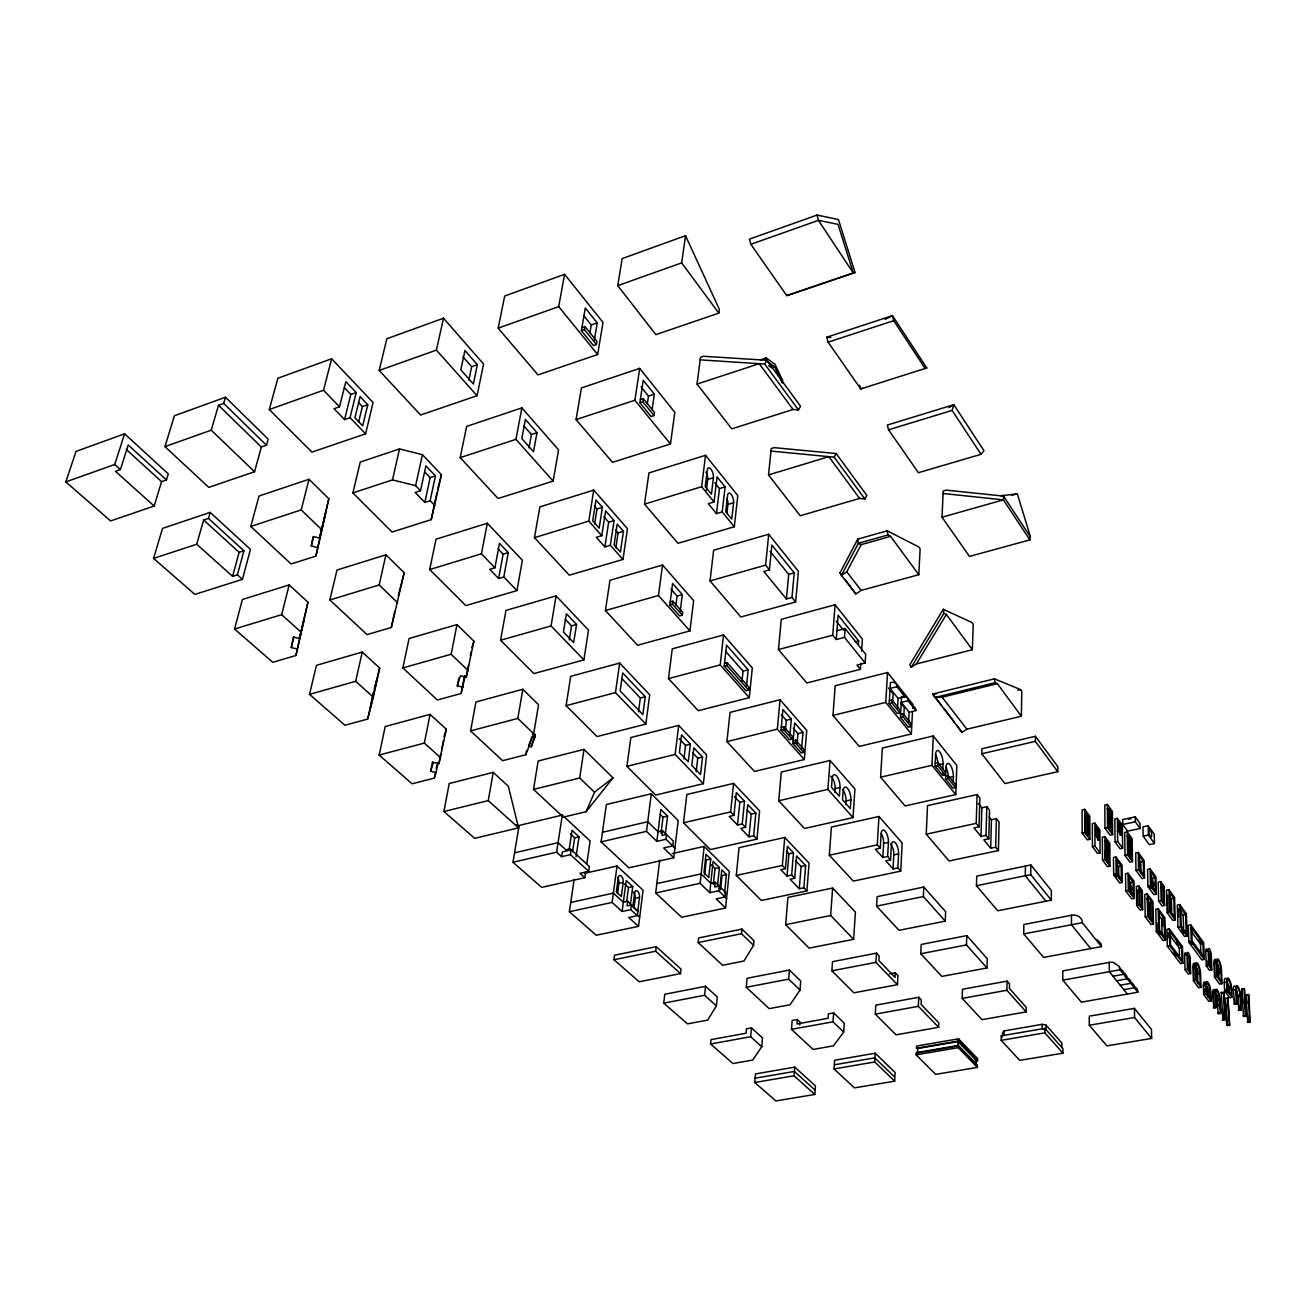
<?xml version="1.0" encoding="UTF-8"?>
<svg xmlns="http://www.w3.org/2000/svg" width="1316" height="1316" viewBox="0 0 1316 1316"><rect width="100%" height="100%" fill="white"/><g stroke="black" fill="none" stroke-linecap="round" stroke-linejoin="round"><path stroke-width="1.5" d="M1071.471 915.262L1023.864 924.506L1023.716 933.932L1043.555 957.406L1101.443 946.599L1082.328 922.664A10.462 8.455 -37.7 0 0 1081.489 919.177L1079.136 916.561L1075.616 915.179A12.239 9.886 -37.8 0 0 1071.471 915.262L1071.454 924.753L1090.701 948.606M1061.848 1047.47L1061.864 1043.012L1046.055 1025.148L1042.173 1024.325L1004.059 1030.922L1002.529 1032.665L1002.463 1035.643M1062.769 980.14L1062.802 970.895L1109.256 962.391A11.844 9.788 -37.4 0 1 1113.303 962.358L1119.093 966.355A10.133 8.373 -37.4 0 1 1119.949 969.777L1137.863 992.215L1081.374 1002.167L1062.769 980.14L1119.949 969.777M1062.95 1053.178L1062.966 1048.72L1044.871 1028.355L1001.262 1035.857L1001.163 1040.331L1019.768 1060.367L1062.95 1053.178L1044.822 1032.846L1044.871 1028.355M1057.784 771.702L1057.817 766.652L1035.429 736.286L981.933 748.722L981.785 753.772L1004.93 783.546L1057.784 771.702L1035.363 741.369L1035.429 736.286M1051.303 900.144L1051.385 890.57L1030.856 864.974L976.735 876.127L976.456 885.734L997.709 910.771L1051.303 900.144L1030.724 874.647L1030.856 864.974M894.683 1081.176L874.729 1061.963L875.222 1053.211L834.64 1060.235L834.048 1068.937L854.413 1087.871L894.683 1081.176L895.127 1072.507L875.222 1053.211M1046.055 1025.148L1046.023 1029.638L1042.124 1028.816L1042.173 1024.325M1026.151 1011.889L1026.217 1007.349L1009.421 988.431L1009.504 983.858L1007.069 981.111L962.506 989.27L962.21 998.383L981.983 1019.67L1026.151 1011.889L1006.888 990.274L1007.069 981.111M1029.885 539.905L1003.384 499.866L1003.483 496.099L946.188 490.128L943.194 490.983L942.026 517.221L969.464 556.405L1029.885 539.905L1029.935 536.171M1025.427 866.092L1025.279 875.749L1045.94 901.213M1021.348 716.249L1021.792 691.245L1020.624 689.633L994.452 678.826L932.649 694.042L961.947 732.37L966.898 729.179L1021.348 716.249L997.347 683.646L995.077 682.724L934.771 697.513L942.108 697.184L997.347 683.646M1003.96 1035.396L1004.059 1030.922M995.686 847.224L990.701 848.277L983.792 839.838L988.793 838.769L986.029 835.38L981.012 836.45L973.988 827.896L979.038 826.793L979.877 798.055L977.081 794.568L927.517 805.622L926.234 834.196L949.066 860.96L998.416 850.564L995.686 847.224L996.377 818.667L991.425 819.736L989.155 816.907M998.416 850.564L999.091 822.056L996.377 818.667M987.016 967.967L987.247 958.706L966.783 935.594L921.184 944.46L920.756 953.738L941.812 976.406L987.016 967.967L966.487 944.937L966.783 935.594M990.701 848.277L991.425 819.736M977.344 1067.424L977.41 1065.22L958.344 1045.447L916.232 1052.668L916.133 1054.873L935.66 1074.366L977.344 1067.424L958.262 1047.668L958.344 1045.447M977.525 1060.828L977.591 1058.64L958.558 1038.801L916.528 1046.072L916.43 1048.26L958.492 1041.005L977.525 1060.828L973.56 1061.486M986.029 835.38L986.803 806.708L981.835 807.81L978.364 803.484M988.793 838.769L989.55 810.146L986.803 806.708M981.012 836.45L981.835 807.81M976.192 1064.973L976.308 1060.581L958.032 1041.548L917.663 1048.523L917.466 1052.932L957.883 1045.99L973.379 1062.045M979.038 826.793L976.209 823.339L977.081 794.568M957.883 1045.99L958.032 1041.548M958.492 1041.005L958.558 1038.801M972.376 649.742L973.215 624.278L971.965 622.534L943.276 609.292L909.817 664.745L911.231 667.311L916.347 663.955L972.376 649.742L946.401 614.473L943.901 613.322L943.276 609.292M953.179 781.786L953.376 776.473A8.784 3.191 77 0 0 949.987 764.645A8.784 3.191 77 0 0 946.04 767.36L945.562 779.072L952.948 788.152L955.515 787.577L955.613 784.764L948.26 775.667L945.678 776.259M955.761 794.568L956.831 765.501L933.258 735.973L882.345 748.064L880.601 777.18L905.079 805.935L955.761 794.568L931.958 765.303L933.258 735.973M955.515 787.577L948.145 778.48L948.26 775.667M938.621 1027.319L938.785 1022.828L921.118 1004.47L921.315 999.946L918.765 997.281L875.798 1005.161L875.288 1014.143L896.015 1034.82L938.621 1027.319L918.354 1006.329L918.765 997.281M945.283 921.151L945.645 911.725L923.799 887.05L877.114 896.673L876.555 906.115L899.025 930.313L945.283 921.151L923.371 896.558L923.799 887.05M935.215 763.346L937.815 762.754L945.283 771.999L945.168 774.828L942.601 775.404L942.717 772.591M942.848 769.021L943.078 763.691A8.85 3.241 76.9 0 0 939.64 751.749A8.85 3.241 76.9 0 0 935.61 754.43L935.1 766.192L942.601 775.404M945.168 774.828L937.683 765.583L937.815 762.754M895.275 972.804L895.045 977.36L878.891 960.581L879.154 955.992L876.44 953.146L832.518 961.667L831.876 970.813L853.92 992.807L897.463 984.681L897.923 975.567L895.275 972.804L889.353 973.922M901.592 696.46L900.44 717.417L908.369 727.205L911.001 726.58L911.149 723.701L903.253 713.897L900.605 714.539M918.798 574.714L920.131 548.838L918.749 546.946L887.214 530.809L857.736 539.149L840.019 572.822L841.401 575.388L855.828 593.927L861.141 590.407L918.798 574.714L890.587 536.369L887.839 534.97L858.345 543.294L841.401 575.388L846.764 571.835L861.158 544.66L890.587 536.369M912.679 708.288L912.876 704.34L887.543 672.509L835.199 685.768L832.962 715.443L859.249 746.419L911.363 733.966L912.465 712.236M897.841 867.902L898.581 853.887A8.307 3.257 77.7 0 0 895.341 842.75A8.307 3.257 77.7 0 0 891.343 845.678L890.57 859.743L885.767 860.763L893.054 868.905L897.841 867.902L900.72 871.143L853.344 881.111L829.327 855.252L831.399 827.073L878.973 816.463L902.184 843.03L900.72 871.143M908.616 722.32L909.142 712.219L901.263 702.382L908.04 700.721L915.887 710.574L909.142 712.219M893.054 868.905L893.811 854.907A8.307 3.274 77.7 0 0 890.587 843.786M911.001 726.58L903.089 716.776L903.253 713.897M903.796 715.608L904.224 707.597L900.835 703.386M887.642 856.453L888.432 842.372A8.373 3.306 77.6 0 0 885.158 831.153A8.373 3.306 77.6 0 0 881.078 834.048L880.256 848.178L875.42 849.215L882.822 857.489L887.642 856.453L890.57 859.743M897.528 708.567L898.088 698.418L890.077 688.433L896.887 686.722L904.865 696.756L898.088 698.418M896.936 686.705A7.485 5.346 -38.7 0 0 890.422 682.527L889.188 703.517L897.249 713.469L899.897 712.828L900.062 709.949L892.018 699.98L889.369 700.638M897.463 984.681L875.897 962.358L876.44 953.146M882.822 857.489L883.628 843.424A8.373 3.323 77.6 0 0 881.309 833.538M899.897 712.828L891.853 702.859L892.018 699.98M892.692 701.839L893.153 693.795L888.563 688.087M880.256 848.178L877.278 844.839L878.973 816.463M911.363 733.966L885.767 702.399L887.543 672.509M853.64 939.311L855.4 912.087L832.617 888.037L787.939 897.413L785.636 924.687L809.126 948.129L853.64 939.311L830.659 915.492L832.617 888.037M843.671 1032.073L844.247 1023.19L833.62 1012.876L828.389 1013.846L828.077 1018.288L796.97 1023.963L797.315 1019.538L792.183 1020.476L791.475 1029.326L813.074 1049.428L833.538 1045.825L843.671 1032.073L832.995 1021.808L833.62 1012.876M850.893 799.848L850.3 808.583L842.52 799.815L843.128 791.048A8.603 3.487 77.1 0 1 847.504 788.284A8.603 3.487 77.1 0 1 850.893 799.848L846.007 800.95L845.76 804.454M861.585 651.206L862.408 639.148L835.084 604.768L781.293 619.326L778.463 649.545L806.807 682.971L860.368 669.301L860.779 663.264M853.015 817.598L854.939 788.958L830.051 760.484L781.309 772.064L778.727 800.753L804.471 828.471L853.015 817.598L827.879 789.386L830.051 760.484M860.368 669.301L856.963 665.106L865.122 663.017L865.698 654.266L845.135 628.538L836.927 630.726M858.377 644.774L858.641 640.908L838.111 615.181L836.252 639.527L844.494 637.372L865.122 663.017M834.837 792.15L835.101 788.646A8.653 3.553 76.9 0 0 830.659 776.111M814.818 1094.468L815.443 1085.897L794.732 1067.128L755.516 1073.922L754.742 1082.509L775.897 1100.933L814.818 1094.468L794.058 1075.781L754.742 1082.509M840.003 787.511L839.378 796.295L831.482 787.379L832.123 778.579A8.669 3.553 76.9 0 1 836.598 775.864A8.669 3.553 76.9 0 1 840.003 787.511L835.101 788.646M844.494 637.372L845.135 628.538M799.815 1025.032L800.046 1022.088L797.315 1019.538M836.252 639.527L832.732 635.2L835.084 604.768M806.905 890.899L809.093 863.164L784.764 837.47L739.066 847.668L736.286 875.453L761.372 900.473L806.905 890.899L803.879 887.757L805.655 865.517L796.575 855.959L794.716 878.282L790.11 879.269L799.273 888.728L803.879 887.757M800.013 990.043L800.72 980.996L789.419 970.04L747.11 978.265L746.254 987.28L769.202 1008.632L790.094 1004.733L800.013 990.043L788.679 979.137L789.419 970.04M794.058 1075.781L794.732 1067.128M799.273 888.728L801.082 866.504L795.884 861.059M804.323 759.546L806.757 730.364L780.043 699.734L730.035 712.4L726.909 741.632L754.529 771.439L804.323 759.546L777.328 729.179L780.043 699.734M801.641 748.179L802.974 732.403L794.683 722.912L792.89 743.556L801.247 752.982L803.763 752.374L803.994 749.544L795.654 740.118L793.137 740.727M791.64 875.091L793.515 852.752L787.379 846.287L785.455 868.675L780.816 869.679L787.017 876.094L791.64 875.091L794.716 878.282M803.763 752.374L795.407 742.948L795.654 740.118M797.134 743.474L797.973 733.621L793.219 728.209M787.017 876.094L788.926 853.755L786.458 851.172M761.75 1046.713L762.523 1037.946L751.469 1027.928L746.435 1028.849L746.024 1033.241L711.035 1039.624L710.574 1043.999L732.979 1063.525L752.752 1060.054L761.75 1046.713L750.663 1036.728L710.574 1043.999M789.945 734.953L791.327 719.095L782.905 709.472L781.013 730.199L789.518 739.756L792.051 739.148L792.298 736.318L783.826 726.728L781.276 727.353M785.455 868.675L782.346 865.451L784.764 837.47M785.422 730.248L786.31 720.346L781.474 714.851M750.663 1036.728L751.469 1027.928M791.969 597.464L794.206 572.871L771.883 545.087L769.432 569.844L763.823 571.424L786.409 598.994L791.969 597.464L795.654 601.988L740.826 616.99L710.031 580.899L713.65 550.203L768.725 534.247L798.417 571.341L795.654 601.988M792.051 739.148L783.563 729.558L783.826 726.728M753.558 945.332L753.986 940.726L741.928 929.08L698.664 937.946L698.154 942.552L722.583 965.27L743.918 961.042L753.558 945.332L741.484 933.702L741.928 929.08M786.409 598.994L788.695 574.418L770.057 551.305M753.69 835.775L755.861 813.124L747.784 804.619L745.53 827.336L740.809 828.406L748.985 836.844L753.69 835.775L756.93 839.131L710.344 849.577L683.498 822.796L686.82 794.502L733.571 783.398L759.612 810.903L756.93 839.131M748.985 836.844L751.189 814.209L747.143 809.949M742.24 823.931L744.511 801.181L736.302 792.545L733.966 815.344L729.212 816.446L737.519 825L742.24 823.931L745.53 827.336M749.298 697.661L752.324 667.952L723.553 634.954L672.279 648.837L668.495 678.595L698.253 710.706L749.298 697.661L720.197 664.925L723.553 634.954M737.519 825L739.822 802.283L734.328 796.525M769.432 569.844L765.599 565.156L768.725 534.247M724.557 892.939L726.448 874.531L721.777 869.892L719.852 888.333M746.517 685.883L748.179 669.811L726.547 645.103L724.211 666.192L746.024 690.768L748.607 690.094L748.903 687.232L727.139 662.606L724.54 663.297M659.711 860.203L655.681 892.955L681.639 917.268L725.593 908.007L716.134 898.844L725.067 896.953L725.544 892.232L715.23 882.296L710.772 883.266L701.148 873.873L656.832 883.579M768.528 474.928L771.225 448.559L774.186 447.654L836.17 453.543L866.833 495.425L864.908 499.011L859.611 498.419L800.194 515.757L768.528 474.928L828.833 456.668L859.611 498.419M725.593 908.007L729.327 871.439L704.192 846.385L672.196 853.591M716.398 1005.885L717.302 996.969L705.557 986.326L664.777 994.254L663.725 1003.154L687.511 1023.881L707.663 1020.114L716.398 1005.885L704.619 995.291L663.725 1003.154M725.067 896.953L718.717 890.751L719.21 886.03L714.736 887L715.23 882.296M741.994 681.195L743.047 671.144L725.429 651.107M720.559 889.797L722.056 875.485L726.448 874.531M733.966 815.344L730.627 811.89L733.571 783.398M713.321 884.451L715.016 868.544L711.232 864.793M704.619 995.291L705.557 986.326M717.533 885.471L719.424 867.573L713.124 861.322L709.768 892.676L718.717 890.751M710.755 858.97L708.748 877.476L703.945 872.771L705.985 854.232L710.755 858.97L706.314 859.94L704.702 874.745M766.159 357.952L765.879 360.535L774.713 366.802L782.395 383.038L782.658 380.472L774.976 364.236L766.159 357.952L760.434 359.827M748.607 690.094L726.827 665.501L727.139 662.606M709.768 892.676L700.112 883.316L704.192 846.385M733.604 502.728L731.729 519.146L725.708 511.727L727.6 495.293A6.185 2.583 73.4 0 1 731.137 494.355A6.185 2.583 73.4 0 1 733.604 502.728L727.929 504.439L726.876 513.536M680.52 973.61L681.03 969.07L656.207 946.665L614.539 955.219L613.947 959.742L639.214 981.785L680.52 973.61L655.664 951.238L613.947 959.742M703.369 783.678L706.626 754.907L678.694 725.396L630.857 737.519L626.91 766.34L655.713 795.061L703.369 783.678L675.141 754.43L678.694 725.396M734.295 526.762L737.799 495.606L705.54 455.303L648.952 472.921L644.495 504.127L677.954 543.311L734.295 526.762L722.204 511.94L725.132 486.887L717.055 476.836L714.045 501.939L708.288 503.666L716.48 513.651L722.204 511.94M702.53 756.996L700.54 774.499L691.805 765.418L693.861 747.866L702.53 756.996L697.743 758.164L692.775 752.966M696.18 771.785L697.743 758.164M716.48 513.651L719.457 488.614L714.818 482.873M690.357 744.182L688.284 761.767L679.401 752.538L681.54 734.904L690.357 744.182L685.537 745.382L679.237 738.769M673.759 857.769L678.201 820.51L651.321 793.762L606.38 804.52L601.099 841.862L628.851 867.836L673.759 857.769L663.642 847.981L672.772 845.908L673.348 841.105L662.59 830.725L658.033 831.778L647.735 821.727L602.448 832.304M683.909 759.036L685.537 745.382M655.664 951.238L656.207 946.665M713.437 477.708L711.446 494.207L705.244 486.591L707.284 470.075A6.267 2.648 73 0 1 710.936 469.203A6.267 2.648 73 0 1 713.437 477.708L707.712 479.452L706.363 490.44M662.59 830.725L661.997 835.512L666.57 834.476L665.995 839.279L672.772 845.908M689.929 630.907L693.647 600.672L662.54 565.025L609.982 580.257L605.426 610.542L637.569 645.235L689.929 630.907L658.461 595.506L662.54 565.025M665.32 834.36L667.557 816.117L660.813 809.439L656.832 841.368L665.995 839.279M714.045 501.939L701.625 486.723L705.54 455.303M661.027 833.373L663.034 817.17L660.336 814.505M574.154 879.384L569.384 911.708L596.23 935.248L638.523 926.349L643.096 890.258L617.04 866.01L584.337 873.38M680.24 611.183L682.33 594.585L672.591 583.465L669.811 604.899L679.632 615.954L682.297 615.23L682.659 612.285L672.854 601.198L670.189 601.955M718.816 313.126L719.309 309.276L685.537 235.696L622.172 258.594L617.763 285.621L655.861 334.642L718.816 313.126L681.672 262.887L685.537 235.696M656.832 841.368L646.501 831.35L651.321 793.762M675.881 605.294L677.049 596.082L670.946 589.14M638.523 926.349L628.719 917.466L637.306 915.64L639.494 897.38A4.688 2.336 78 0 0 637.586 891.113A4.688 2.336 78 0 0 634.641 892.89L632.815 907.053M630.43 904.289L632.733 886.622L626.202 880.568L622.106 911.495L630.726 909.636L637.306 915.64M630.726 909.636L631.335 904.98L627.025 905.918L627.633 901.279L623.34 902.2L613.371 893.12L570.749 902.463M682.297 615.23L672.476 604.143L672.854 601.198M633.95 908.385L635.25 898.302A4.688 2.336 78 0 0 633.358 892.051M626.679 901.279L628.489 887.543L624.557 883.924M697.036 384.075L700.523 357.294L703.567 356.274L766.866 360.288L800.523 406.249L798.483 409.934L793.055 409.506L731.762 428.835L697.036 384.075L759.25 363.693L793.055 409.506M623.208 882.329L621.317 896.541L616.332 891.985L618.257 877.756A4.738 2.385 77.7 0 1 621.267 875.995A4.738 2.385 77.7 0 1 623.208 882.329L618.931 883.266L617.582 893.416M645.843 724.096L649.726 694.815L619.688 663.067L570.716 676.309L566.094 705.656L597.053 736.549L645.843 724.096L615.46 692.611L619.688 663.067M622.106 911.495L612.105 902.431L617.04 866.01M638.474 711.857L640.349 698.006L621.975 678.727M645.251 696.723L642.866 714.555L620.132 690.9L622.665 672.953L645.251 696.723L640.349 698.006M670.469 443.985L674.812 412.336L639.708 368.381L581.442 387.907L576.063 419.59L612.466 462.344L670.469 443.985L634.888 400.261L639.708 368.381M652.094 409.605L654.332 394.142L643.228 380.291L639.889 402.745L651.091 416.547L654.052 415.593L654.496 412.517L643.31 398.682L640.349 399.669M585.636 872.064L584.814 877.706L579.945 873.298L588.696 871.324L589.387 866.602L570.272 848.787L565.896 849.807L558.066 842.668L514.572 852.834M586.739 864.398L590.127 840.957L562.31 815.081L519.129 825.428L512.993 862.243L541.649 887.379L584.814 877.706M622.978 559.448L627.485 528.719L593.746 490.111L539.889 506.874L534.444 537.652L569.318 575.207L622.978 559.448L610.328 545.252L614.079 520.544L605.623 510.904L601.774 535.661L596.312 537.306L604.866 546.88L610.328 545.252M647.34 403.798L648.459 396.083L641.04 386.855M623.488 531.269L620.395 552.046L614.095 544.939L617.22 524.13L623.488 531.269L618.092 532.881L615.822 547.982M654.052 415.593L642.85 401.775L643.31 398.682M576.046 856.798L579.007 836.812L572.032 830.347L569.022 850.383M586.064 811.709L594.503 792.232L579.714 777.986L584.008 749.38L538.162 760.993L533.506 789.403L563.33 817.137L586.064 811.709L613.009 777.855L584.008 749.38M570.42 854.66L571.144 849.922L562.343 851.945L561.619 856.683L570.42 854.66L588.696 871.324M572.575 851.797L574.664 837.815L570.486 833.949M561.619 856.683L556.602 852.159L562.31 815.081M604.866 546.88L608.666 522.189L603.814 516.695M583.893 659.908L588.499 630.117L556.092 595.868L505.969 610.41L500.541 640.25L533.934 673.578L583.893 659.908L551.075 625.939L556.092 595.868M602.415 507.269L599.158 528.144L592.677 520.856L596 499.948L602.415 507.269L596.987 508.93L594.585 524.113M576.556 624.426L573.661 642.603L563.445 631.96L566.406 613.75L576.556 624.426L571.522 625.84L565.156 619.178M569.252 639.971L571.522 625.84M601.774 535.661L588.795 521.103L593.746 490.111M597.661 354.514L603.008 322.42L564.597 274.32L504.686 296.034L498.172 328.145L537.997 374.912L597.661 354.514L558.691 306.628L564.597 274.32M534.74 737.47L531.96 736.845L528.473 746.139L531.236 746.764L534.74 737.47L535.217 734.558L532.437 733.933M525.841 754.742L533.704 733.719L538.54 704.718L522.83 689.271L475.964 701.954L470.585 730.89L502.613 760.681L525.841 754.742L526.482 750.91M594.273 340.482L597.217 322.897L585.307 308.026L581.376 330.711L593.417 345.532L596.444 344.496L596.954 341.387L584.962 326.549L581.919 327.602M531.236 746.764L535.217 734.558M589.897 332.8L591.229 324.986L584.057 316.087M596.444 344.496L584.419 329.658L584.962 326.549M533.704 733.719L517.813 718.404L522.83 689.271M553.148 481.097L558.576 449.875L521.876 407.878L466.637 426.4L460.189 457.655L498.106 498.501L553.148 481.097L515.938 439.347L521.876 407.878M516.086 824.622L518.537 827.846L488.252 800.589L493.237 772.36L449.233 783.514L443.92 811.528L474.665 838.341L518.537 827.846L508.338 786.244L493.237 772.36M516.958 590.588L522.386 560.271L487.331 523.242L436.024 539.215L429.69 569.565L465.815 605.607L516.958 590.588L503.798 576.967L508.305 552.588L499.504 543.344L494.915 567.772L489.716 569.335L498.616 578.514L503.798 576.967M536.994 432.684L533.523 451.766L521.81 438.573L525.397 419.459L536.994 432.684L531.434 434.527L528.983 447.868M498.616 578.514L503.14 554.151L498.106 548.887M463.084 687.215L457.31 685.883L460.452 675.815L466.259 677.164L473.908 641.221L456.981 624.606L409.079 638.49L402.877 667.919L437.356 699.997L461.11 693.499L465.321 675.47M461.11 693.499L464.466 675.93M466.259 677.164L468.512 665.386M470.371 655.565L471.128 651.634M437.981 762.967L436.139 772.508L430.677 771.291L433.457 762.342L438.968 763.56L440.811 753.986M441.551 750.153L443.41 740.579M438.968 763.56L446.305 729.261L430.085 714.374L385.193 726.531L379.14 755.055L412.105 783.793L434.362 778.101L436.139 772.508M494.915 567.772L481.426 553.806L487.331 523.242M457.31 685.883L458.823 678.053M434.362 778.101L435.464 772.426M436.205 768.643L436.945 764.859M297.235 648.969L291.28 647.587L293.353 637.109L299.341 638.49L303.996 620.033L295.935 655.5L272.757 662.31L234.561 629.015L242.424 599.487L289.158 584.929L307.96 602.202L295.935 655.5M317.617 547.538L311.283 546.008L313.159 536.484L319.525 538.03L325.546 513.635L315.889 556.125L291.099 563.972L250.78 526.466L259.005 496.033L309.013 479.271L328.819 498.731L315.889 556.125M468.299 670.749L451.158 654.249L456.981 624.606M430.677 771.291L432.536 761.75M440.761 757.851L424.361 743.096L430.085 714.374M299.341 638.49L307.96 602.202M319.525 538.03L328.819 498.731M477.066 395.721L483.564 364.038L443.508 318.209L386.838 338.755L379.205 370.454L420.594 415.017L477.066 395.721L436.419 350.105L443.508 318.209M477.346 364.713L473.365 383.992L460.814 369.862L464.926 350.533L477.346 364.713L471.671 366.687L468.858 380.176M431.22 519.655L441.469 474.78L422.436 454.678L399.521 448.92L360.255 462.08L352.869 492.924L392.069 532.042L431.22 519.655L436.912 492.743M430.151 500.689L435.431 475.915L425.89 465.88L420.511 490.704L415.165 492.431L424.838 502.399L430.151 500.689L434.938 505.64M424.838 502.399L430.151 477.642L424.69 471.918M373.333 697.184L379.682 668.067L362.245 652.062L316.432 665.337L309.523 694.371L344.973 725.264L367.69 719.046L373.333 697.184L355.682 681.293L309.523 694.371M391.329 627.485L404.209 572.773L385.917 554.809L336.978 570.042L329.839 599.981L367.065 634.608L391.329 627.485L394.767 611.595M420.511 490.704L415.642 485.67L422.436 454.678M367.69 719.046L373.563 692.101M373.909 691.657L370.487 707.301L376.837 679.961L374.336 689.699M355.682 681.293L362.245 652.062M397.695 602.794L379.173 584.962L385.917 554.809M352.869 492.924L392.481 479.912L399.521 448.92M365.585 433.819L373.086 402.531L331.648 358.758L277.873 378.235L269.286 409.539L311.974 452.128L365.585 433.819L350.023 417.698L356.225 392.563L345.828 381.624L339.512 406.809L334.05 408.733L344.578 419.59L350.023 417.698M367.773 404.719L362.673 425.858L354.909 417.797L360.091 396.626L367.773 404.719L362.394 406.595L358.643 421.959M291.28 647.587L294.011 636.582M311.283 546.008L313.603 536.648M344.578 419.59L350.813 394.471L356.225 392.563M234.561 629.015L281.64 614.671L289.158 584.929M250.78 526.466L301.2 509.901L309.013 479.271M269.286 409.539L323.522 390.243L331.648 358.758M374.468 688.334L379.682 668.067M398.287 595.77L404.209 572.773M437.735 488.894L441.469 474.78M242.407 579.369L250.451 549.381L210.198 512.401L162.526 528.39L153.561 558.412L194.85 594.404L242.407 579.369L237.39 574.845L232.587 576.375L196.726 544.215L153.561 558.412M237.39 574.845L243.904 550.795L208.487 518.405L203.667 520.017L196.726 544.215M266.457 445.236L268.119 439.116L225.48 397.235L174.419 415.741L164.961 446.634L208.767 487.381L254.564 471.737L261.341 447.012L266.457 445.236L223.687 403.403L225.48 397.235M232.587 576.375L239.117 552.342L243.904 550.795M208.487 518.405L210.198 512.401M164.961 446.634L211.234 430.184L218.522 405.262L223.687 403.403M980.996 454.316L952.126 410.411L953.837 404.703L887.329 425.052L888.547 429.789L918.42 472.691L980.996 454.316L983.973 450.73L953.837 404.703L949.033 407.631M166.458 479.945L168.284 473.908L124.609 433.803L76.032 451.404L65.8 481.903L110.577 520.939L154.169 506.035L161.572 481.64L166.458 479.945L128.228 444.989L120.398 469.565L115.446 471.309L154.169 506.035M443.969 736.697L446.305 729.261M471.868 647.719L473.908 641.221M65.8 481.903L114.755 464.482L124.609 433.803M864.908 499.011L834.196 457.195L836.17 453.543M700.194 359.86L764.728 364.038L766.866 360.288M911.231 667.311L943.901 613.322M916.347 663.955L946.401 614.473M594.503 792.232L613.009 777.855M885.125 319.36L892.445 315.643L926.777 367.97L925.23 368.595L893.728 320.676L892.445 315.643L826.843 337.192L828.109 342.16L860.697 388.944L926.777 367.97M862.342 388.269L860.697 388.944L859.496 385.16M379.205 370.454L436.419 350.105M498.172 328.145L558.691 306.628M617.763 285.621L681.672 262.887M817.104 215.067L749.478 239.101L750.827 244.299L786.754 295.59L788.646 295.097L855.038 272.494L838.457 219.542L817.104 215.067L818.453 220.348L853.262 272.955L855.038 272.494M750.827 244.299L818.453 220.348L838.045 224.362L853.262 272.955L786.754 295.59M591.229 324.986L597.217 322.897M581.376 330.711L584.419 329.658M1001.081 495.836L1017.301 493.78L1030.494 537.01L1002.907 495.211M460.189 457.655L515.938 439.347M576.063 419.59L634.888 400.261M648.459 396.083L654.332 394.142M639.889 402.745L642.85 401.775M828.109 342.16L893.728 320.676M430.151 477.642L435.431 475.915M774.713 366.802L771.604 367.806L768.659 365.733M329.839 599.981L379.173 584.962M429.69 569.565L481.426 553.806M534.444 537.652L588.795 521.103M644.495 504.127L701.625 486.723M888.547 429.789L952.126 410.411M503.14 554.151L508.305 552.588M608.666 522.189L614.079 520.544M719.457 488.614L725.132 486.887M402.877 667.919L451.158 654.249M500.541 640.25L551.075 625.939M605.426 610.542L658.461 595.506M710.031 580.899L765.599 565.156M1011.56 495.408L1017.301 493.78M942.026 517.221L1003.384 499.866L943.078 493.5M677.049 596.082L682.33 594.585M669.811 604.899L672.476 604.143M788.695 574.418L794.206 572.871M379.14 755.055L424.361 743.096M470.585 730.89L517.813 718.404M566.094 705.656L615.46 692.611M668.495 678.595L720.197 664.925M778.463 649.545L832.732 635.2M724.211 666.192L726.827 665.501M743.047 671.144L748.179 669.811M855.055 641.846L858.641 640.908M786.31 720.346L791.327 719.095M443.92 811.528L488.252 800.589M533.506 789.403L579.714 777.986M626.91 766.34L675.141 754.43M726.909 741.632L777.328 729.179M832.962 715.443L885.767 702.399M781.013 730.199L783.563 729.558M889.188 703.517L891.853 702.859M797.973 733.621L802.974 732.403M792.89 743.556L795.407 742.948M900.44 717.417L903.089 716.776M1017.893 690.291L1020.624 689.633M574.664 837.815L579.007 836.812M663.034 817.17L667.557 816.117M739.822 802.283L744.511 801.181M512.993 862.243L556.602 852.159M601.099 841.862L646.501 831.35M683.498 822.796L730.627 811.89M778.727 800.753L827.879 789.386M880.601 777.18L931.958 765.303M981.785 753.772L1035.363 741.369M943.078 763.691L937.946 764.876A8.85 3.257 76.9 0 0 935.479 754.413M935.1 766.192L937.683 765.583M751.189 814.209L755.861 813.124M953.376 776.473L948.277 777.641A8.784 3.208 77 0 0 945.842 767.261M945.562 779.072L948.145 778.48M628.489 887.543L632.733 886.622M715.016 868.544L719.424 867.573M788.926 853.755L793.515 852.752M569.384 911.708L612.105 902.431M655.681 892.955L700.112 883.316M736.286 875.453L782.346 865.451M829.327 855.252L877.278 844.839M883.628 843.424L888.432 842.372M926.234 834.196L976.209 823.339M635.25 898.302L639.494 897.38M801.082 866.504L805.655 865.517M1084.697 809.34L1082.13 809.899L1082.163 833.012L1087.312 839.871L1089.895 839.328L1089.812 816.249L1084.697 809.34L1084.746 832.469L1089.895 839.328M1107.365 804.454L1104.782 805.014L1104.963 828.208L1110.046 835.117L1112.645 834.574L1112.415 811.429L1107.365 804.454L1107.578 827.665L1112.645 834.574M893.811 854.907L898.581 853.887M1085.503 814.917L1087.427 817.516L1088.71 817.252L1088.776 835.331L1085.865 831.449L1085.815 813.337L1088.71 817.252M1110.046 812.696L1111.346 812.416L1111.527 830.56L1110.227 830.824L1110.046 812.696L1107.2 808.748M1094.879 823.109L1092.329 823.635L1092.428 846.649L1097.495 853.393L1100.044 852.867L1099.896 829.886L1094.879 823.109L1094.994 846.122L1100.044 852.867M1117.399 818.322L1114.833 818.865L1115.08 841.96L1120.081 848.738L1122.647 848.211L1122.351 825.165L1117.399 818.322L1117.679 841.418L1122.647 848.211M1135.28 816.841L1122.68 819.506L1122.745 824.474L1127.565 831.136L1140.133 828.504L1140.051 823.553L1135.28 816.841L1135.363 821.809L1140.133 828.504M1085.865 831.449L1084.565 831.712L1087.477 835.594L1087.427 817.516M1107.348 826.909L1108.664 826.645L1111.527 830.56M1082.163 833.012L1084.746 832.469M1104.963 828.208L1107.578 827.665M1122.745 824.474L1135.363 821.809M1097.56 831.169L1098.827 830.906L1098.876 839.871L1097.61 840.134L1097.56 831.169L1095.652 828.603M1118.156 823.865L1120.031 826.448L1121.314 826.168L1121.429 835.183L1118.616 831.317L1118.501 822.303L1121.314 826.168M1117.333 831.58L1118.616 831.317M1148.21 825.741L1142.995 826.826L1143.176 836.137L1149.23 844.609L1154.445 843.54L1154.247 834.262L1148.21 825.741L1148.407 835.051L1154.445 843.54M1104.881 836.631L1102.347 837.157L1102.512 860.055L1107.496 866.668L1110.03 866.158L1109.816 843.293L1104.881 836.631L1105.062 859.545L1110.03 866.158M1127.253 831.959L1124.703 832.485L1125.015 855.466L1129.918 862.128L1132.484 861.618L1132.122 838.67L1127.253 831.959L1127.582 854.939L1132.484 861.618M1105.983 840.546L1104.716 840.809L1107.513 844.576L1107.661 862.49L1108.927 862.227L1108.779 844.329L1105.983 840.546L1106.131 858.476L1108.927 862.227M1128.355 835.89L1128.618 853.887L1131.382 857.67L1131.102 839.69L1128.355 835.89L1127.072 836.154L1129.835 839.953L1130.099 857.917M1092.428 846.649L1094.994 846.122M1115.08 841.96L1117.679 841.418M1143.176 836.137L1148.407 835.051M1107.513 844.576L1108.779 844.329M1129.835 839.953L1131.102 839.69M698.154 942.552L741.484 933.702M785.636 924.687L830.659 915.492M876.555 906.115L923.371 896.558M976.456 885.734L1030.724 874.647M1115.984 857.012L1113.468 857.522L1113.665 874.86L1119.752 882.97L1122.268 882.46L1122.054 865.155L1115.984 857.012L1116.182 874.35L1122.268 882.46M1138.241 852.455L1135.692 852.982L1135.988 870.386L1141.992 878.545L1144.542 878.035L1144.196 860.68L1138.241 852.455L1138.537 869.86L1144.542 878.035M1102.512 860.055L1105.062 859.545M1125.015 855.466L1127.582 854.939M1116.544 863.773L1118.649 866.586L1121.15 866.092L1121.314 879.039L1117.087 873.413L1116.939 860.417L1121.15 866.092M1138.718 859.266L1140.808 862.112L1143.341 861.602L1143.588 874.597L1139.426 868.922L1139.195 855.893L1143.341 861.602M1113.665 874.86L1116.182 874.35M1135.988 870.386L1138.537 869.86M1128.042 873.232L1125.542 873.742L1125.789 890.981L1131.76 898.91L1134.244 898.417L1133.964 881.227L1128.042 873.232L1128.289 890.488L1134.244 898.417M1150.102 868.807L1147.585 869.317L1147.93 886.622L1153.819 894.6L1156.336 894.107L1155.942 876.867L1150.102 868.807L1150.464 886.112L1156.336 894.107M1128.552 879.878L1130.609 882.658L1133.109 882.164L1133.306 895.045L1129.177 889.534L1128.98 876.62L1133.109 882.164M1150.562 875.502L1152.586 878.298L1155.103 877.788L1155.399 890.718L1151.319 885.158L1151.039 872.212L1155.103 877.788M1138.817 885.931L1136.35 886.408L1136.679 905.441L1140.199 910.113L1142.666 909.636L1142.321 890.636L1138.817 885.931L1139.228 904.98L1142.666 909.636M1160.712 881.605L1158.212 882.098L1158.656 901.18L1162.127 905.902L1164.627 905.408L1164.15 886.359L1160.712 881.605L1161.173 900.703L1164.627 905.408M1130.691 888.004L1131.941 887.757L1131.974 889.912L1130.724 890.159L1128.667 887.395M1152.701 883.661L1153.967 883.414L1154.017 885.569L1152.75 885.816L1150.71 883.036M1125.789 890.981L1128.289 890.488M1147.93 886.622L1150.464 886.112M1138.998 892.067L1141.466 891.574L1141.745 906.296L1140.018 903.993L1139.755 889.271L1141.466 891.574M1160.827 887.774L1163.328 887.297L1163.689 902.052L1161.995 899.733L1161.633 884.961L1163.328 887.297M1147.239 893.893L1144.788 894.37L1145.216 916.791L1150.99 924.457L1153.458 923.997L1152.964 901.625L1147.239 893.893L1147.7 916.331L1153.458 923.997M1168.97 889.632L1166.486 890.126L1167.078 912.63L1172.753 920.345L1175.237 919.868L1174.596 897.43L1168.97 889.632L1169.562 912.153L1175.237 919.868M1136.679 905.441L1139.162 904.964M1158.656 901.18L1161.173 900.703M1146.697 899.025L1149.69 903.039L1152.142 902.562L1152.52 920.674L1148.539 915.344L1148.161 897.199L1152.142 902.562M1169.381 896.147L1171.339 898.844L1173.806 898.367L1174.316 916.545L1170.385 911.165L1169.891 892.972L1173.806 898.367M746.254 987.28L788.679 979.137M831.876 970.813L875.897 962.358M920.756 953.738L966.487 944.937M1023.716 933.932L1082.328 922.664M1158.212 908.731L1155.777 909.192L1156.287 931.498L1163.048 940.496L1165.499 940.035L1164.94 917.811L1158.212 908.731L1158.738 931.037L1165.499 940.035M1179.778 904.586L1177.31 905.046L1177.968 927.435L1184.63 936.482L1187.098 936.038L1186.39 913.732L1179.778 904.586L1180.436 926.957L1187.098 936.038M1145.216 916.791L1147.7 916.331M1167.078 912.63L1169.562 912.153M1158.705 915.179L1161.715 919.226L1164.134 918.765L1164.594 936.762L1159.544 930.05L1159.133 912.004L1164.134 918.765M1180.205 911.067L1183.166 915.163L1185.617 914.686L1186.193 932.748L1181.225 925.971L1180.682 907.875L1185.617 914.686M1169.332 928.866L1166.914 929.326L1167.341 946.204L1180.551 963.723L1182.952 963.296L1182.459 946.533L1169.332 928.866L1169.776 945.743L1182.952 963.296M1190.766 924.835L1188.315 925.296L1188.858 942.24L1201.837 959.89L1204.272 959.446L1203.663 942.634L1190.766 924.835L1191.309 941.779L1204.272 959.446M1156.287 931.498L1158.738 931.037M1177.968 927.435L1180.436 926.957M1167.341 946.204L1169.776 945.743M1188.858 942.24L1191.309 941.779M1168.953 934.113L1179.284 947.964L1181.686 947.52L1182.064 960.071L1170.566 944.74L1170.237 932.106L1181.686 947.52M1191.473 931.662L1200.505 944.065L1202.939 943.621L1203.383 956.222L1192.082 940.775L1191.654 928.109L1202.939 943.621M1184.597 955.268L1186.999 954.824A4.721 1.332 78.6 0 1 1188.463 952.883A4.721 1.332 78.6 0 1 1190.207 959.134L1190.667 973.56L1188.266 973.988L1185.042 969.711L1184.597 955.268A4.721 1.332 78.6 0 1 1186.078 953.327M1205.736 951.419L1208.154 950.975A4.738 1.3 78.5 0 1 1209.585 949.033A4.738 1.3 78.5 0 1 1211.312 955.317L1211.872 969.793L1209.453 970.221L1206.278 965.911L1205.736 951.419A4.738 1.3 78.5 0 1 1207.167 949.478M791.475 1029.326L832.995 1021.808M875.288 1014.143L918.354 1006.329M962.21 998.383L1006.888 990.274M1113.007 976.225L1123.584 974.317A10.1 8.357 -37.3 0 0 1122.729 970.895L1119.34 967.688M1116.626 980.733L1127.187 978.841A10.067 8.357 -37.3 0 0 1126.332 975.419L1124.917 973.577M1192.938 967.194L1195.306 966.767A7.814 2.188 78.7 0 1 1197.708 963.493A7.814 2.188 78.7 0 1 1200.554 973.824L1201.031 987.378L1198.662 987.79L1193.382 980.782L1192.938 967.194A7.814 2.188 78.7 0 1 1195.339 963.937M1213.944 963.427L1216.346 962.999A7.847 2.122 78.6 0 1 1218.649 959.726A7.847 2.122 78.6 0 1 1221.511 970.106L1222.071 983.694L1219.669 984.121L1214.487 977.064L1213.944 963.427A7.847 2.139 78.6 0 1 1216.28 960.17M1185.042 969.711L1187.443 969.283L1190.667 973.56M1206.278 965.911L1208.697 965.467L1211.872 969.793M1120.245 985.207L1130.773 983.332A10.034 8.34 -37.3 0 0 1129.918 979.91L1125.394 976.242M1197.856 983.2L1197.527 973.462L1199.896 973.05L1199.781 971.521A5.807 1.629 78.7 0 0 1197.774 965.253A5.807 1.629 78.7 0 0 1196.014 966.454L1196.376 979.515L1200.307 984.73L1199.896 973.05M1218.781 977.558L1218.468 969.744L1220.87 969.316L1220.738 967.786A5.823 1.579 78.6 0 0 1218.731 961.486A5.823 1.579 78.6 0 0 1217.037 962.687L1217.481 975.781L1221.347 981.045L1220.87 969.316M1123.831 989.648L1134.326 987.79A10.002 8.34 -37.2 0 0 1133.471 984.384L1130.099 981.177M1193.382 980.782L1195.767 980.354L1201.031 987.378M1214.487 977.064L1216.889 976.637L1222.071 983.694M1203.367 986.161L1205.736 985.75A7.764 2.139 78.8 0 1 1208.072 982.427A7.764 2.139 78.8 0 1 1210.901 992.659L1211.197 1000.917L1208.845 1001.328L1203.663 994.452L1203.367 986.161A7.748 2.155 78.8 0 1 1205.061 982.18M1224.258 982.509L1226.644 982.098A7.797 2.089 78.7 0 1 1228.897 978.759A7.797 2.089 78.7 0 1 1231.71 989.04L1232.072 997.331L1229.703 997.742L1224.604 990.833L1224.258 982.509A7.781 2.089 78.7 0 1 1225.87 978.528M1208.072 997.117L1207.891 992.297L1210.243 991.886L1210.111 990.372A5.758 1.596 78.8 0 0 1208.137 984.171A5.758 1.596 78.8 0 0 1206.427 985.421L1206.64 993.185L1210.49 998.318L1210.243 991.886M1228.914 993.514L1228.7 988.694L1231.085 988.267L1230.953 986.753A5.79 1.546 78.7 0 0 1228.963 980.519A5.79 1.546 78.7 0 0 1227.302 981.769L1227.581 989.55L1231.365 994.715L1231.085 988.267M1203.663 994.452L1206.048 994.041L1211.197 1000.917M1224.604 990.833L1227.005 990.405L1232.072 997.331M1220.623 1013.468L1219.307 997.808A5.708 1.563 78.8 0 0 1217.349 991.672A5.708 1.563 78.8 0 0 1215.688 992.938L1216.198 1007.562L1213.845 1007.974L1212.678 993.679L1215.03 993.267A7.682 2.106 78.8 0 1 1217.284 989.945A7.682 2.106 78.8 0 1 1220.08 1000.061L1220.623 1013.468L1218.271 1013.863L1216.971 998.219A5.708 1.563 78.8 0 0 1215.507 992.906M1221.215 992.379L1224.16 992.84L1225.278 1019.67L1222.942 1020.065L1221.215 992.379L1221.84 993.235M1241.333 1009.964L1239.968 994.254A5.725 1.513 78.7 0 0 1238.011 988.086A5.725 1.513 78.7 0 0 1236.398 989.352L1236.991 1004.026L1234.622 1004.437L1233.388 990.093L1235.74 989.681A7.715 2.04 78.7 0 1 1237.928 986.358A7.715 2.04 78.7 0 1 1240.725 996.525L1241.333 1009.964L1238.981 1010.359L1237.599 994.666A5.725 1.53 78.8 0 0 1236.612 990.438M1241.695 988.826L1244.656 989.287L1245.923 1016.199L1243.571 1016.594L1241.695 988.826L1242.946 1003.154M1134.425 1008.369L1089.27 1016.182L1089.286 1025.246L1106.904 1045.875L1151.648 1038.423L1151.467 1029.392L1134.425 1008.369L1134.573 1017.498L1151.648 1038.423M755.137 1078.199L794.403 1071.454L815.13 1090.174M834.953 1064.693L874.762 1057.85L894.304 1076.718M1217.103 999.716L1219.438 999.321M1227.844 997.841L1225.541 998.235L1226.66 1025L1229.621 1025.46L1227.844 997.841L1229.621 1025.46M1237.731 996.163L1240.1 995.768M1245.956 994.732L1248.9 995.192L1250.2 1022.038L1247.848 1022.417L1245.956 994.732L1246.943 1003.253M1246.565 995.587L1248.9 995.192M834.048 1068.937L874.729 1061.963M916.133 1054.873L958.262 1047.668M1001.163 1040.331L1044.822 1032.846M1089.286 1025.246L1134.573 1017.498M1213.188 1007.102L1216.198 1007.562M1233.98 1003.565L1236.991 1004.026M1217.629 1012.991L1219.965 1012.596M1238.34 1009.487L1240.708 1009.092M1222.301 1019.209L1225.278 1019.67M1242.946 1015.738L1245.923 1016.199M1226.66 1025L1228.996 1024.605M1247.223 1021.578L1250.2 1022.038M936.712 693.861L932.649 694.042L941.137 704.932M826.843 337.192L830.824 337.538M770.979 451.075L834.196 457.195M392.481 479.912L415.642 485.67M861.158 544.66L858.345 543.294L857.736 539.149M1097.199 939.92L1100.604 943.144A10.298 8.406 -37.6 0 1 1101.443 946.599M1122.959 972.211L1123.996 972.82M1133.652 985.618L1137.008 988.81A9.969 8.324 -37.2 0 1 1137.863 992.215M114.755 464.482L120.398 469.565M281.64 614.671L300.69 631.812M636.895 914.571L639.691 917.12M126.254 449.43L161.572 481.64M203.667 520.017L239.117 552.342M627.633 901.279L637.898 911.001M635.25 909.29L637.684 911.511M211.234 430.184L254.564 471.737M301.2 509.901L321.285 529.246M672.015 845.431L674.894 848.244M723.849 896.032L726.547 898.663M218.522 405.262L261.341 447.012M323.522 390.243L339.512 406.809M344.315 387.644L350.813 394.471M358.544 402.564L362.394 406.595M1001.262 1035.857L1002.43 1037.123M462.952 356.8L471.671 366.687M523.686 425.726L531.434 434.527M594.404 506.002L596.987 508.93M615.575 530.035L618.092 532.881M1127.401 994.057L1109.339 971.702L1109.256 962.391M836.302 621.168L843.572 630.232M943.556 708.041L954.478 722.056M956.897 725.165L961.947 732.37M840.019 572.822L842.421 575.915M844.823 579.007L855.828 593.927M846.764 571.835L861.141 590.407M942.108 697.184L966.898 729.179M1114.57 873.923L1116.692 876.736M1158.113 931.843L1160.12 934.541M1173.888 952.85L1176.191 955.91M1128.881 885.767L1131.974 889.912M1098.876 839.871L1096.031 836.038L1095.981 827.057L1098.827 830.906M1128.848 883.612L1131.941 887.757M1176.471 942.157L1178.856 945.365M1148.786 885.652L1150.826 888.432M1181.735 930.494L1183.726 933.208M1189.631 941.236L1191.885 944.312M1225.18 989.961L1227.088 992.544M764.728 364.038L798.483 409.934M1150.908 879.236L1153.967 883.414M1150.957 881.407L1154.017 885.569M1198.892 939.838L1201.245 943.078M1111.346 812.416L1108.483 808.468L1108.664 826.645M994.452 678.826L995.077 682.724M887.214 530.809L887.839 534.97M1228.7 988.694L1228.568 987.165A5.79 1.563 78.7 0 0 1227.088 981.785M1218.468 969.744L1218.336 968.214A5.823 1.579 78.6 0 0 1216.839 962.786M1207.891 992.297L1207.759 990.783A5.758 1.596 78.8 0 0 1206.278 985.421M1197.527 973.462L1197.412 971.948A5.807 1.629 78.7 0 0 1195.405 965.681M1248.275 994.32L1249.575 1021.183M1247.486 1014.751L1247.848 1022.417M1244.031 988.431L1245.298 1015.343M1238.981 1010.359L1238.372 996.919A7.715 2.056 78.8 0 0 1238.208 995.06M1235.74 989.681L1236.349 1003.154M1234.359 998.712L1234.622 1004.437M1226.644 982.098L1227.005 990.405M1226.413 1004.815L1227.285 1025.838M1223.535 991.968L1224.637 1018.814M1222.465 1008.566L1222.942 1020.065M1219.274 974.416L1219.126 970.534A7.847 2.139 78.6 0 0 1218.172 964.677M1216.346 962.999L1216.889 976.637M1217.974 1006.197L1217.744 1000.473A7.682 2.106 78.8 0 0 1216.823 994.732M1214.619 964.447L1215.079 976.209M1215.03 993.267L1215.54 1006.707M1213.845 1007.974L1213.352 993.35A5.708 1.563 78.8 0 1 1214.109 991.491M1208.154 950.975L1208.697 965.467M1208.664 996.377L1208.532 993.07A7.748 2.155 78.8 0 0 1207.611 987.263M1206.854 960.812L1207.002 964.891M1205.736 985.75L1206.048 994.041M1204.091 988.777L1204.272 993.596M1200.505 944.065L1200.899 954.906M1195.306 966.767L1195.767 980.354M1193.99 979.927L1193.628 966.882A5.807 1.629 78.7 0 1 1194.451 965.039M1186.999 954.824L1187.443 969.283M1183.166 915.163L1183.561 927.895M1178.231 908.353L1178.478 917.219M1179.284 947.964L1179.498 955.268M1171.339 898.844L1171.684 911.675M1167.457 895.242L1167.884 911.643M1167.818 932.567L1167.95 937.815M1162.505 918.272L1162.702 926.349M1161.715 919.226L1162.11 935.462M1156.928 923.075L1157.093 930.511M1152.586 878.298L1152.832 889.419M1150.513 902.102L1150.858 918.354M1149.69 903.039L1150.02 919.374M1140.808 862.112L1141.005 873.298M1137.271 889.764L1137.534 904.47M1130.609 882.658L1130.789 893.745M1120.031 826.448L1120.146 835.446M1118.649 866.586L1118.781 877.739M1104.782 850.778L1104.831 856.749M1233.388 990.093A7.715 2.056 78.8 0 1 1234.951 986.112M1212.678 993.679A7.682 2.106 78.8 0 1 1214.948 990.356M1204.206 984.878A5.758 1.596 78.8 0 1 1204.847 983.973M1228.864 985.585A7.781 2.089 78.7 0 1 1229.341 989.451M1214.635 963.131A5.823 1.579 78.6 0 1 1215.408 961.272M1197.264 968.412A7.814 2.188 78.7 0 1 1198.185 974.251M1128.404 819.358A5.05 2.698 -0.6 0 1 1130.855 818.832M726.893 498.55A6.169 2.599 73.3 0 1 727.929 504.439M705.985 472.115A6.267 2.665 72.9 0 1 707.712 479.452M903.319 696.263A7.419 5.346 -38.7 0 1 908.089 700.704M912.778 706.297A7.386 5.346 -38.6 0 1 915.952 710.558M902.463 692.693A7.435 5.346 -38.7 0 1 904.931 696.74M842.635 789.419A8.587 3.504 77.1 0 1 846.007 800.95M617.632 877.673A4.721 2.385 77.7 0 1 618.931 883.266M1208.976 951.616L1209.42 964.463L1210.983 966.586C1209.98 964.661 1212.217 950.942 1208.976 951.616M1187.822 955.449L1188.2 968.263L1189.779 970.369C1188.792 968.477 1191.145 954.742 1187.822 955.449M1148.753 831.021A4.145 1.201 77.7 0 0 1151.007 837.124A4.145 1.201 77.7 0 0 1150.875 831.07A4.145 1.201 77.7 0 0 1148.753 831.021"/></g></svg>
